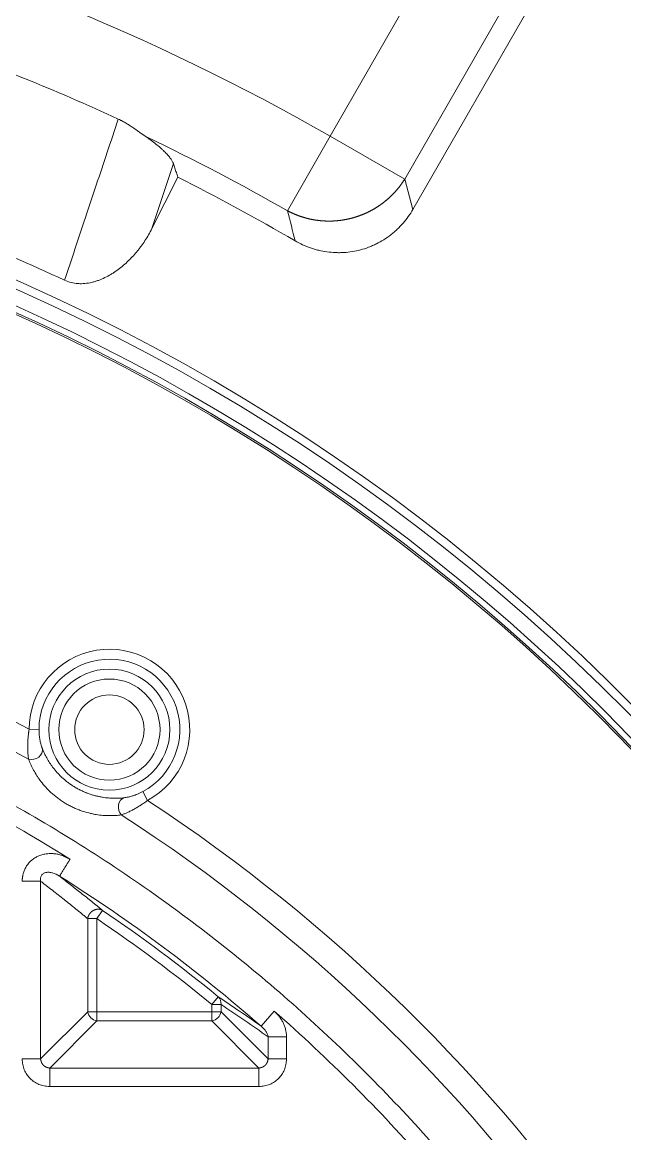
# Model space of a CAD drawing. Header units: millimetres. Extents: x 559 to 1112, y 323 to 643.
# Drawn here: x 760 to 790.4, y 542.4 to 598.4 of the extents above; entities that cross this region are included whole.
import ezdxf

# ---------------------------------------------------------------- set-up
doc = ezdxf.new("R2010")
doc.units = ezdxf.units.MM
doc.layers.add('core', color=7, linetype='Continuous', lineweight=20)

msp = doc.modelspace()

# ---------------------------------------------------------------- linework, layer by layer
at = {"layer": 'core', "lineweight": 13}
for p, q in [((775.541, 592.629), (782.606, 604.908)), ((787.893, 603.159), (779.709, 588.934)), ((779.297, 590.468), (786.362, 602.747)), ((775.541, 592.629), (773.392, 588.866)), ((779.297, 590.468), (775.541, 592.629)), ((767.638, 591.242), (766.555, 587.969)), ((767.862, 590.563), (766.555, 587.969)), ((779.297, 590.468), (779.709, 588.934)), ((760.867, 562.746), (760.365, 562.748)), ((766.335, 559.166), (766.097, 559.608)), ((760.945, 546.143), (760.945, 555.098)), ((763.319, 553.21), (763.781, 553.21)), ((763.319, 553.21), (763.319, 548.517)), ((763.781, 553.21), (764.063, 553.626)), ((763.781, 548.517), (763.781, 553.21)), ((769.576, 548.89), (769.894, 549.279)), ((769.576, 548.89), (770.038, 548.89)), ((769.576, 548.89), (769.576, 548.517)), ((770.038, 548.517), (770.038, 548.89)), ((760.945, 546.143), (763.319, 548.517)), ((763.781, 548.517), (763.319, 548.517)), ((763.781, 548.055), (763.781, 548.517)), ((769.576, 548.517), (763.781, 548.517)), ((770.038, 548.517), (769.576, 548.517)), ((769.576, 548.517), (769.576, 548.055)), ((770.038, 548.517), (772.412, 546.143)), ((772.72, 548.547), (772.059, 547.791)), ((763.781, 548.055), (761.407, 545.681)), ((763.781, 548.055), (769.576, 548.055)), ((771.95, 545.681), (769.576, 548.055)), ((772.412, 547.254), (773.337, 547.254)), ((772.412, 547.254), (772.412, 546.143)), ((773.337, 546.143), (773.337, 547.254)), ((771.95, 545.681), (761.407, 545.681)), ((761.407, 544.756), (771.95, 544.756))]:
    msp.add_line(p, q, dxfattribs=at)
for radius in [3.051, 2.549, 1.75]:
    msp.add_circle((764.415, 562.732), radius, dxfattribs=at)
for centre, radius, start, end in [((718.819, 493.284), 114.397, 60.27533, 75.72467), ((718.819, 493.284), 110.064, 60.27533, 64.45495), ((719.145, 493.318), 100.6, 305.96599, 77.45703), ((719.145, 493.318), 100.175, 305.97379, 77.45703), ((719.145, 493.318), 99.101, 314.55525, 77.77562), ((719.145, 493.318), 99.403, 314.29502, 77.77562), ((718.819, 493.284), 108.942, 59.70961, 63.24483), ((719.145, 493.318), 99.011, 314.62948, 77.83606), ((719.145, 493.318), 101.6, 64.95484, 71.36454), ((764.415, 562.732), 4.05, 298.2962, 179.7763), ((719.145, 487.282), 85.99, 61.35618, 66.71206), ((764.415, 562.732), 3.548, 298.2962, 179.7763), ((719.145, 487.282), 84.657, 60.88088, 66.7768), ((719.145, 487.282), 81.386, 57.87274, 68.06002), ((719.145, 487.282), 85.99, 12.44405, 56.71631), ((719.145, 487.282), 84.657, 13.18186, 57.19161), ((719.145, 487.282), 80.382, 48.83127, 57.8694), ((719.145, 487.282), 79.617, 50.69718, 55.90033), ((719.145, 487.282), 80.119, 50.69718, 55.90034), ((719.145, 487.282), 81.386, 41.16873, 48.83127), ((733.229, 497.342), 45.96, 360, 90), ((733.229, 497.342), 45.336, 0, 90)]:
    msp.add_arc(centre, radius, start, end, dxfattribs=at)
for centre, major_axis, ratio, start_param, end_param in [((760.558, 561.627), (0.47, 0.179), 0.770843, 3.970177, 6.173462), ((765.256, 558.808), (-0.063, 0.499), 0.770843, 0.109724, 2.313008), ((769.576, 548.89), (-0.277, -0.42), 0.889007, 2.102043, 3.027045), ((728.703, 487.282), (74.576, 0), 0.992534, 0.94455, 0.983307), ((763.781, 548.517), (-0.356, 0.356), 0.854588, 0.863645, 2.277948), ((769.576, 548.517), (-0.356, -0.356), 0.854588, 0.863645, 2.277948)]:
    msp.add_ellipse(centre, major_axis=major_axis, ratio=ratio, start_param=start_param, end_param=end_param, dxfattribs=at)
for points, knots in [([(764.863, 593.488), (763.3, 594.208), (761.724, 594.89), (758.545, 596.179), (756.941, 596.786), (755.324, 597.356)], [0, 0, 0, 0, 0.5, 0.5, 1, 1, 1, 1]), ([(762.156, 585.365), (762.33, 585.889), (762.683, 586.946), (763.215, 588.545), (763.756, 590.17), (764.306, 591.82), (764.676, 592.929), (764.862, 593.488)], [0, 0, 0, 0, 0.193596, 0.390394, 0.590394, 0.793596, 1, 1, 1, 1]), ([(766.271, 592.589), (766.172, 592.656), (766.072, 592.727), (765.915, 592.837), (765.862, 592.875), (765.753, 592.951), (765.697, 592.99), (765.611, 593.049), (765.581, 593.069), (765.522, 593.109), (765.492, 593.129), (765.401, 593.188), (765.338, 593.228), (765.21, 593.305), (765.144, 593.344), (765.057, 593.39), (765.04, 593.399), (765.005, 593.418), (764.952, 593.445), (764.899, 593.471), (764.863, 593.488)], [0, 0, 0, 0, 0.25, 0.25, 0.375, 0.375, 0.5, 0.5, 0.5625, 0.5625, 0.625, 0.625, 0.75, 0.75, 0.875, 0.875, 0.90625, 0.90625, 0.9375, 1, 1, 1, 1]), ([(767.638, 591.242), (767.624, 591.281), (767.587, 591.364), (767.528, 591.455), (767.459, 591.551), (767.419, 591.601), (767.329, 591.705), (767.279, 591.759), (767.195, 591.844), (767.166, 591.873), (767.12, 591.917), (767.104, 591.932), (767.072, 591.962), (767.055, 591.977), (766.971, 592.053), (766.898, 592.115), (766.741, 592.244), (766.657, 592.31), (766.52, 592.412), (766.473, 592.447), (766.399, 592.5), (766.374, 592.517), (766.323, 592.553), (766.297, 592.571), (766.271, 592.589)], [0, 0, 0, 0, 0.125, 0.25, 0.25, 0.375, 0.375, 0.5, 0.5, 0.5625, 0.5625, 0.59375, 0.59375, 0.625, 0.625, 0.75, 0.75, 0.875, 0.875, 0.9375, 0.9375, 0.96875, 0.96875, 1, 1, 1, 1]), ([(773.392, 588.866), (773.402, 588.861), (773.423, 588.85), (773.453, 588.834), (773.483, 588.819), (773.513, 588.804), (773.544, 588.789), (773.574, 588.774), (773.605, 588.76), (773.636, 588.746), (773.667, 588.732), (773.698, 588.718), (773.729, 588.705), (773.76, 588.692), (773.792, 588.679), (773.823, 588.666), (773.854, 588.654), (773.886, 588.641), (773.918, 588.629), (773.949, 588.618), (773.981, 588.606), (774.013, 588.595), (774.045, 588.584), (774.077, 588.573), (774.109, 588.563), (774.142, 588.552), (774.174, 588.542), (774.206, 588.533), (774.239, 588.523), (774.271, 588.514), (774.304, 588.505), (774.336, 588.496), (774.369, 588.488), (774.402, 588.479), (774.434, 588.471), (774.467, 588.464), (774.5, 588.456), (774.533, 588.449), (774.566, 588.442), (774.599, 588.435), (774.632, 588.429), (774.665, 588.422), (774.698, 588.416), (774.731, 588.411), (774.765, 588.405), (774.798, 588.4), (774.831, 588.395), (774.865, 588.39), (774.898, 588.386), (774.931, 588.382), (774.965, 588.378), (774.998, 588.374), (775.032, 588.37), (775.065, 588.367), (775.098, 588.364), (775.132, 588.361), (775.165, 588.359), (775.199, 588.357), (775.233, 588.355), (775.266, 588.353), (775.3, 588.352), (775.333, 588.35), (775.367, 588.349), (775.4, 588.349), (775.434, 588.348), (775.467, 588.348), (775.501, 588.348), (775.535, 588.348), (775.568, 588.349), (775.602, 588.35), (775.635, 588.351), (775.669, 588.352), (775.702, 588.354), (775.736, 588.355), (775.769, 588.357), (775.803, 588.36), (775.836, 588.362), (775.869, 588.365), (775.903, 588.368), (775.936, 588.371), (775.969, 588.375), (776.003, 588.379), (776.036, 588.383), (776.069, 588.387), (776.102, 588.391), (776.136, 588.396), (776.169, 588.401), (776.202, 588.406), (776.235, 588.412), (776.268, 588.418), (776.301, 588.424), (776.334, 588.43), (776.367, 588.436), (776.399, 588.443), (776.432, 588.45), (776.465, 588.457), (776.498, 588.465), (776.53, 588.472), (776.563, 588.48), (776.595, 588.488), (776.628, 588.497), (776.66, 588.505), (776.692, 588.514), (776.724, 588.523), (776.757, 588.533), (776.789, 588.542), (776.821, 588.552), (776.853, 588.562), (776.884, 588.573), (776.916, 588.583), (776.948, 588.594), (776.98, 588.605), (777.011, 588.616), (777.043, 588.628), (777.074, 588.64), (777.105, 588.651), (777.136, 588.664), (777.168, 588.676), (777.199, 588.689), (777.229, 588.702), (777.26, 588.715), (777.291, 588.728), (777.322, 588.742), (777.352, 588.755), (777.383, 588.77), (777.413, 588.784), (777.443, 588.798), (777.473, 588.813), (777.503, 588.828), (777.533, 588.843), (777.563, 588.858), (777.593, 588.874), (777.622, 588.89), (777.652, 588.906), (777.681, 588.922), (777.71, 588.939), (777.739, 588.955), (777.768, 588.972), (777.797, 588.99), (777.826, 589.007), (777.855, 589.024), (777.883, 589.042), (777.911, 589.06), (777.94, 589.078), (777.968, 589.097), (777.996, 589.116), (778.023, 589.134), (778.051, 589.154), (778.079, 589.173), (778.106, 589.192), (778.133, 589.212), (778.16, 589.232), (778.187, 589.252), (778.214, 589.272), (778.241, 589.293), (778.267, 589.314), (778.294, 589.335), (778.32, 589.356), (778.346, 589.377), (778.372, 589.399), (778.397, 589.42), (778.423, 589.442), (778.448, 589.464), (778.474, 589.487), (778.499, 589.509), (778.524, 589.532), (778.548, 589.555), (778.573, 589.578), (778.597, 589.601), (778.622, 589.625), (778.646, 589.648), (778.669, 589.672), (778.693, 589.696), (778.717, 589.72), (778.74, 589.745), (778.763, 589.769), (778.786, 589.794), (778.809, 589.819), (778.832, 589.844), (778.854, 589.869), (778.876, 589.895), (778.898, 589.92), (778.92, 589.946), (778.942, 589.972), (778.963, 589.998), (778.985, 590.025), (779.006, 590.051), (779.027, 590.078), (779.047, 590.105), (779.068, 590.132), (779.088, 590.159), (779.108, 590.186), (779.128, 590.214), (779.147, 590.241), (779.167, 590.269), (779.186, 590.297), (779.205, 590.325), (779.224, 590.353), (779.243, 590.382), (779.261, 590.41), (779.279, 590.439), (779.291, 590.458), (779.297, 590.468)], [0, 0, 0, 0, 0.005094, 0.010185, 0.015273, 0.020359, 0.025442, 0.030522, 0.0356, 0.040676, 0.045749, 0.05082, 0.055888, 0.060953, 0.066016, 0.071077, 0.076136, 0.081192, 0.086245, 0.091297, 0.096346, 0.101393, 0.106437, 0.111479, 0.116519, 0.121557, 0.126593, 0.131626, 0.136658, 0.141687, 0.146714, 0.15174, 0.156763, 0.161784, 0.166803, 0.17182, 0.176836, 0.181849, 0.18686, 0.19187, 0.196878, 0.201884, 0.206888, 0.21189, 0.216891, 0.22189, 0.226887, 0.231883, 0.236877, 0.24187, 0.246861, 0.25185, 0.256838, 0.261824, 0.266809, 0.271793, 0.276775, 0.281755, 0.286735, 0.291713, 0.296689, 0.301665, 0.306639, 0.311612, 0.316584, 0.321555, 0.326525, 0.331493, 0.336461, 0.341427, 0.346393, 0.351357, 0.356321, 0.361284, 0.366246, 0.371207, 0.376167, 0.381126, 0.386085, 0.391043, 0.396, 0.400957, 0.405913, 0.410868, 0.415823, 0.420777, 0.425731, 0.430684, 0.435637, 0.44059, 0.445542, 0.450493, 0.455445, 0.460396, 0.465347, 0.470298, 0.475248, 0.480198, 0.485149, 0.490099, 0.495049, 0.499999, 0.504949, 0.509899, 0.514849, 0.519799, 0.524749, 0.5297, 0.534651, 0.539601, 0.544553, 0.549504, 0.554456, 0.559408, 0.56436, 0.569313, 0.574267, 0.57922, 0.584175, 0.58913, 0.594085, 0.599041, 0.603998, 0.608955, 0.613913, 0.618871, 0.623831, 0.628791, 0.633752, 0.638714, 0.643677, 0.64864, 0.653605, 0.65857, 0.663537, 0.668504, 0.673473, 0.678443, 0.683414, 0.688385, 0.693359, 0.698333, 0.703308, 0.708285, 0.713263, 0.718243, 0.723223, 0.728206, 0.733189, 0.738174, 0.74316, 0.748148, 0.753138, 0.758129, 0.763121, 0.768115, 0.773111, 0.778108, 0.783107, 0.788108, 0.79311, 0.798115, 0.803121, 0.808128, 0.813138, 0.81815, 0.823163, 0.828178, 0.833196, 0.838215, 0.843236, 0.848259, 0.853284, 0.858312, 0.863341, 0.868372, 0.873406, 0.878442, 0.88348, 0.88852, 0.893562, 0.898607, 0.903653, 0.908702, 0.913754, 0.918808, 0.923864, 0.928922, 0.933983, 0.939046, 0.944112, 0.94918, 0.954251, 0.959324, 0.964399, 0.969477, 0.974558, 0.979641, 0.984727, 0.989815, 0.994906, 1, 1, 1, 1]), ([(779.709, 588.934), (779.637, 588.809), (779.56, 588.69), (779.394, 588.459), (779.217, 588.237), (779.02, 588.032), (778.864, 587.885), (778.811, 587.838), (778.702, 587.744), (778.646, 587.699), (778.477, 587.568), (778.244, 587.405), (777.998, 587.265), (777.807, 587.17), (777.743, 587.139), (777.645, 587.096), (777.612, 587.082), (777.546, 587.055), (777.512, 587.041), (777.344, 586.977), (777.209, 586.933), (776.934, 586.86), (776.657, 586.802), (776.375, 586.772), (776.197, 586.762), (776.161, 586.76), (776.089, 586.758), (776.053, 586.757), (775.946, 586.756), (775.874, 586.758), (775.66, 586.767), (775.377, 586.792), (775.098, 586.845), (774.89, 586.894), (774.821, 586.913), (774.683, 586.953), (774.615, 586.974), (774.411, 587.044), (774.146, 587.15), (773.892, 587.281), (773.767, 587.353)], [0, 0, 0, 0, 0.0625, 0.0625, 0.125, 0.1875, 0.1875, 0.21875, 0.21875, 0.25, 0.25, 0.3125, 0.375, 0.375, 0.40625, 0.40625, 0.421875, 0.421875, 0.4375, 0.4375, 0.5, 0.5, 0.5625, 0.625, 0.625, 0.640625, 0.640625, 0.65625, 0.65625, 0.6875, 0.6875, 0.75, 0.8125, 0.8125, 0.84375, 0.84375, 0.875, 0.875, 0.9375, 1, 1, 1, 1]), ([(762.156, 585.365), (762.263, 585.316), (762.373, 585.278), (762.598, 585.223), (762.713, 585.206), (762.86, 585.197), (762.889, 585.196), (762.948, 585.194), (763.036, 585.194), (763.123, 585.2), (763.297, 585.216), (763.412, 585.236), (763.554, 585.269), (763.583, 585.276), (763.64, 585.291), (763.724, 585.315), (763.807, 585.343), (763.971, 585.402), (764.077, 585.448), (764.286, 585.548), (764.388, 585.603), (764.514, 585.678), (764.539, 585.693), (764.588, 585.724), (764.613, 585.74), (764.686, 585.788), (764.734, 585.821), (764.877, 585.922), (764.969, 585.993), (765.147, 586.14), (765.233, 586.216), (765.485, 586.454), (765.643, 586.623), (765.829, 586.848), (765.866, 586.893), (765.937, 586.985), (766.043, 587.125), (766.142, 587.268), (766.333, 587.56), (766.449, 587.761), (766.555, 587.969)], [0, 0, 0, 0, 0.0625, 0.0625, 0.125, 0.125, 0.140625, 0.140625, 0.15625, 0.1875, 0.1875, 0.25, 0.25, 0.265625, 0.265625, 0.28125, 0.3125, 0.3125, 0.375, 0.375, 0.4375, 0.4375, 0.453125, 0.453125, 0.46875, 0.46875, 0.5, 0.5, 0.5625, 0.5625, 0.625, 0.625, 0.75, 0.75, 0.78125, 0.78125, 0.8125, 0.875, 0.875, 1, 1, 1, 1]), ([(760.365, 562.748), (760.36, 562.711), (760.354, 562.674), (760.347, 562.618), (760.344, 562.6), (760.34, 562.563), (760.337, 562.544), (760.327, 562.452), (760.319, 562.38), (760.308, 562.238), (760.304, 562.168), (760.298, 562.031), (760.296, 561.963), (760.296, 561.864), (760.296, 561.831), (760.297, 561.768), (760.298, 561.737), (760.301, 561.646), (760.304, 561.588), (760.312, 561.478), (760.317, 561.425), (760.326, 561.351), (760.329, 561.327), (760.335, 561.282), (760.338, 561.26), (760.342, 561.239)], [0, 0, 0, 0, 0.0625, 0.0625, 0.09375, 0.09375, 0.125, 0.125, 0.25, 0.25, 0.375, 0.375, 0.5, 0.5, 0.5625, 0.5625, 0.625, 0.625, 0.75, 0.75, 0.875, 0.875, 0.9375, 0.9375, 1, 1, 1, 1]), ([(760.867, 562.746), (760.867, 562.721), (760.867, 562.697), (760.868, 562.648), (760.869, 562.624), (760.873, 562.55), (760.876, 562.502), (760.885, 562.408), (760.891, 562.362), (760.901, 562.295), (760.905, 562.273), (760.912, 562.229), (760.916, 562.208), (760.928, 562.144), (760.937, 562.104), (760.956, 562.026), (760.966, 561.989), (760.987, 561.919), (760.997, 561.885), (761.013, 561.838), (761.019, 561.822), (761.03, 561.793), (761.035, 561.779), (761.04, 561.765)], [0, 0, 0, 0, 0.0625, 0.0625, 0.125, 0.125, 0.25, 0.25, 0.375, 0.375, 0.4375, 0.4375, 0.5, 0.5, 0.625, 0.625, 0.75, 0.75, 0.875, 0.875, 0.9375, 0.9375, 1, 1, 1, 1]), ([(761.04, 561.765), (761.07, 561.69), (761.103, 561.614), (761.157, 561.498), (761.176, 561.459), (761.216, 561.381), (761.237, 561.342), (761.302, 561.223), (761.35, 561.143), (761.429, 561.021), (761.457, 560.98), (761.501, 560.919), (761.515, 560.898), (761.546, 560.856), (761.562, 560.836), (761.642, 560.731), (761.711, 560.647), (761.825, 560.521), (761.865, 560.479), (761.948, 560.395), (761.992, 560.353), (762.061, 560.29), (762.084, 560.269), (762.121, 560.237), (762.133, 560.226), (762.157, 560.205), (762.22, 560.153), (762.284, 560.102), (762.391, 560.022), (762.446, 559.982), (762.531, 559.925), (762.559, 559.906), (762.618, 559.869), (762.648, 559.851), (762.708, 559.815), (762.738, 559.797), (762.798, 559.763), (762.828, 559.747), (762.919, 559.699), (762.979, 559.669), (763.1, 559.613), (763.16, 559.586), (763.235, 559.556), (763.25, 559.55), (763.281, 559.538), (763.296, 559.532), (763.341, 559.515), (763.37, 559.504), (763.459, 559.474), (763.517, 559.455), (763.631, 559.421), (763.687, 559.406), (763.797, 559.378), (763.851, 559.365), (763.932, 559.349), (763.959, 559.344), (764.012, 559.334), (764.038, 559.329), (764.167, 559.308), (764.267, 559.296), (764.458, 559.28), (764.551, 559.275), (764.731, 559.272), (764.818, 559.274), (764.945, 559.281), (764.987, 559.283), (765.07, 559.29), (765.111, 559.294), (765.151, 559.299)], [0, 0, 0, 0, 0.0625, 0.0625, 0.09375, 0.09375, 0.125, 0.125, 0.1875, 0.1875, 0.21875, 0.21875, 0.234375, 0.234375, 0.25, 0.25, 0.3125, 0.3125, 0.34375, 0.34375, 0.375, 0.375, 0.390625, 0.390625, 0.398437, 0.398437, 0.40625, 0.4375, 0.4375, 0.46875, 0.46875, 0.484375, 0.484375, 0.5, 0.5, 0.515625, 0.515625, 0.53125, 0.53125, 0.5625, 0.5625, 0.59375, 0.59375, 0.601562, 0.601562, 0.609375, 0.609375, 0.625, 0.625, 0.65625, 0.65625, 0.6875, 0.6875, 0.71875, 0.71875, 0.734375, 0.734375, 0.75, 0.75, 0.8125, 0.8125, 0.875, 0.875, 0.9375, 0.9375, 0.96875, 0.96875, 1, 1, 1, 1]), ([(760.342, 561.239), (760.375, 561.15), (760.413, 561.059), (760.475, 560.922), (760.497, 560.876), (760.543, 560.783), (760.568, 560.737), (760.644, 560.597), (760.699, 560.503), (760.791, 560.361), (760.823, 560.313), (760.873, 560.241), (760.89, 560.217), (760.926, 560.169), (760.944, 560.144), (761.036, 560.024), (761.116, 559.927), (761.289, 559.736), (761.384, 559.641), (761.512, 559.523), (761.539, 559.5), (761.593, 559.453), (761.62, 559.429), (761.703, 559.36), (761.818, 559.27), (761.938, 559.184), (762.031, 559.122), (762.063, 559.101), (762.127, 559.061), (762.159, 559.041), (762.224, 559.002), (762.257, 558.983), (762.323, 558.946), (762.421, 558.892), (762.587, 558.809), (762.72, 558.751), (762.82, 558.71), (762.853, 558.697), (762.92, 558.672), (762.953, 558.659), (763.118, 558.601), (763.247, 558.563), (763.435, 558.516), (763.498, 558.501), (763.59, 558.482), (763.621, 558.476), (763.682, 558.465), (763.712, 558.46), (763.862, 558.436), (763.977, 558.422), (764.201, 558.404), (764.309, 558.399), (764.52, 558.398), (764.623, 558.401), (764.773, 558.41), (764.822, 558.414), (764.92, 558.424), (764.968, 558.429), (765.015, 558.435)], [0, 0, 0, 0, 0.0625, 0.0625, 0.09375, 0.09375, 0.125, 0.125, 0.1875, 0.1875, 0.21875, 0.21875, 0.234375, 0.234375, 0.25, 0.25, 0.3125, 0.3125, 0.375, 0.375, 0.390625, 0.390625, 0.40625, 0.40625, 0.4375, 0.46875, 0.46875, 0.484375, 0.484375, 0.5, 0.5, 0.515625, 0.515625, 0.53125, 0.5625, 0.59375, 0.59375, 0.609375, 0.609375, 0.625, 0.625, 0.6875, 0.6875, 0.71875, 0.71875, 0.734375, 0.734375, 0.75, 0.75, 0.8125, 0.8125, 0.875, 0.875, 0.9375, 0.9375, 0.96875, 0.96875, 1, 1, 1, 1]), ([(765.151, 559.299), (765.179, 559.302), (765.21, 559.307), (765.276, 559.317), (765.311, 559.324), (765.365, 559.335), (765.384, 559.339), (765.421, 559.348), (765.441, 559.353), (765.499, 559.368), (765.539, 559.379), (765.6, 559.398), (765.621, 559.404), (765.663, 559.418), (765.684, 559.426), (765.748, 559.449), (765.791, 559.465), (765.878, 559.501), (765.922, 559.521), (765.988, 559.552), (766.01, 559.562), (766.054, 559.585), (766.075, 559.596), (766.097, 559.608)], [0, 0, 0, 0, 0.125, 0.125, 0.25, 0.25, 0.3125, 0.3125, 0.375, 0.375, 0.5, 0.5, 0.5625, 0.5625, 0.625, 0.625, 0.75, 0.75, 0.875, 0.875, 0.9375, 0.9375, 1, 1, 1, 1]), ([(765.015, 558.435), (765.055, 558.449), (765.098, 558.464), (765.189, 558.501), (765.238, 558.521), (765.315, 558.555), (765.341, 558.567), (765.394, 558.591), (765.421, 558.604), (765.503, 558.644), (765.559, 558.673), (765.646, 558.72), (765.675, 558.736), (765.734, 558.769), (765.763, 558.786), (765.853, 558.839), (765.913, 558.876), (766.033, 558.953), (766.094, 558.993), (766.184, 559.056), (766.215, 559.078), (766.275, 559.121), (766.305, 559.144), (766.335, 559.166)], [0, 0, 0, 0, 0.125, 0.125, 0.25, 0.25, 0.3125, 0.3125, 0.375, 0.375, 0.5, 0.5, 0.5625, 0.5625, 0.625, 0.625, 0.75, 0.75, 0.875, 0.875, 0.9375, 0.9375, 1, 1, 1, 1]), ([(762.426, 556.205), (762.418, 556.209), (762.402, 556.219), (762.377, 556.233), (762.35, 556.249), (762.32, 556.265), (762.289, 556.281), (762.256, 556.298), (762.22, 556.315), (762.182, 556.332), (762.142, 556.349), (762.1, 556.366), (762.055, 556.383), (761.992, 556.405), (761.914, 556.429), (761.823, 556.452), (761.737, 556.468), (761.658, 556.479), (761.561, 556.489), (761.443, 556.492), (761.303, 556.485), (761.174, 556.467), (761.058, 556.44), (760.958, 556.411), (760.867, 556.377), (760.783, 556.339), (760.698, 556.294), (760.611, 556.239), (760.53, 556.179), (760.433, 556.096), (760.326, 555.982), (760.215, 555.825), (760.128, 555.657), (760.08, 555.518), (760.055, 555.418), (760.043, 555.356), (760.034, 555.302), (760.029, 555.254), (760.025, 555.214), (760.023, 555.175), (760.021, 555.136), (760.021, 555.11), (760.021, 555.098)], [0, 0, 0, 0, 0.008337, 0.017304, 0.026903, 0.037136, 0.048005, 0.059509, 0.071652, 0.084432, 0.097851, 0.111908, 0.126604, 0.141937, 0.17301, 0.201928, 0.228672, 0.253235, 0.275617, 0.31873, 0.36169, 0.40452, 0.438876, 0.47098, 0.500803, 0.528332, 0.555899, 0.588667, 0.623503, 0.648385, 0.706971, 0.766371, 0.825157, 0.881441, 0.90078, 0.920141, 0.939534, 0.951999, 0.964275, 0.976364, 0.988272, 1, 1, 1, 1]), ([(761.896, 555.352), (761.9, 555.357), (761.922, 555.392), (761.991, 555.503), (762.062, 555.617), (762.148, 555.753), (762.244, 555.905), (762.34, 556.058), (762.401, 556.156), (762.43, 556.202)], [0, 0, 0, 0, 0.252144, 0.378216, 0.504287, 0.630359, 0.756431, 0.882503, 1, 1, 1, 1]), ([(760.945, 555.098), (760.935, 555.153), (760.933, 555.257), (760.983, 555.388), (761.062, 555.469), (761.144, 555.514), (761.215, 555.536), (761.294, 555.546), (761.404, 555.546), (761.608, 555.509), (761.788, 555.425), (761.896, 555.352)], [0, 0, 0, 0, 0.125, 0.25, 0.375, 0.4375, 0.5, 0.5625, 0.625, 0.75, 1, 1, 1, 1]), ([(760.021, 555.098), (760.064, 555.098), (760.156, 555.098), (760.297, 555.098), (760.439, 555.098), (760.572, 555.098), (760.693, 555.098), (760.833, 555.098), (760.908, 555.098), (760.945, 555.098)], [0, 0, 0, 0, 0.118086, 0.244073, 0.370061, 0.496049, 0.622037, 0.748024, 1, 1, 1, 1]), ([(763.319, 553.21), (763.27, 553.25), (763.171, 553.332), (762.974, 553.493), (762.727, 553.694), (762.431, 553.933), (762.134, 554.17), (761.837, 554.405), (761.54, 554.638), (761.292, 554.83), (761.094, 554.983), (760.995, 555.06), (760.945, 555.098)], [0, 0, 0, 0, 0.0625, 0.125, 0.25, 0.375, 0.5, 0.625, 0.75, 0.875, 0.9375, 1, 1, 1, 1]), ([(761.896, 555.352), (761.942, 555.317), (762.032, 555.247), (762.213, 555.107), (762.439, 554.93), (762.71, 554.717), (762.981, 554.502), (763.252, 554.286), (763.523, 554.067), (763.748, 553.884), (763.928, 553.737), (764.018, 553.663), (764.063, 553.626)], [0, 0, 0, 0, 0.0625, 0.125, 0.25, 0.375, 0.5, 0.625, 0.75, 0.875, 0.9375, 1, 1, 1, 1]), ([(764.063, 553.626), (764.06, 553.627), (764.055, 553.631), (764.047, 553.636), (764.038, 553.64), (764.03, 553.644), (764.022, 553.648), (764.013, 553.652), (764.005, 553.656), (763.996, 553.659), (763.988, 553.662), (763.979, 553.665), (763.971, 553.668), (763.963, 553.67), (763.954, 553.673), (763.946, 553.675), (763.937, 553.677), (763.929, 553.678), (763.921, 553.68), (763.912, 553.681), (763.904, 553.682), (763.896, 553.683), (763.888, 553.684), (763.88, 553.685), (763.872, 553.685), (763.864, 553.686), (763.856, 553.686), (763.848, 553.686), (763.84, 553.686), (763.833, 553.686), (763.825, 553.685), (763.818, 553.685), (763.81, 553.684), (763.803, 553.684), (763.796, 553.683), (763.788, 553.682), (763.777, 553.681), (763.762, 553.678), (763.744, 553.674), (763.725, 553.67), (763.707, 553.665), (763.689, 553.659), (763.672, 553.652), (763.654, 553.645), (763.637, 553.638), (763.621, 553.63), (763.604, 553.621), (763.589, 553.612), (763.573, 553.602), (763.558, 553.592), (763.543, 553.581), (763.529, 553.57), (763.515, 553.559), (763.501, 553.547), (763.488, 553.535), (763.475, 553.522), (763.462, 553.509), (763.45, 553.495), (763.439, 553.481), (763.427, 553.467), (763.416, 553.453), (763.406, 553.438), (763.396, 553.422), (763.387, 553.406), (763.378, 553.39), (763.369, 553.374), (763.361, 553.357), (763.354, 553.34), (763.347, 553.322), (763.341, 553.304), (763.335, 553.286), (763.33, 553.267), (763.326, 553.248), (763.322, 553.229), (763.32, 553.216), (763.319, 553.21)], [0, 0, 0, 0, 0.010652, 0.021207, 0.031666, 0.042028, 0.052292, 0.062457, 0.072524, 0.082491, 0.092358, 0.102126, 0.111793, 0.12136, 0.130826, 0.140191, 0.149455, 0.158619, 0.167682, 0.176644, 0.185505, 0.194266, 0.202927, 0.211488, 0.219949, 0.228311, 0.236573, 0.244737, 0.252803, 0.260771, 0.268641, 0.276415, 0.284093, 0.291676, 0.299163, 0.306556, 0.313856, 0.333334, 0.352607, 0.371678, 0.390557, 0.40925, 0.427765, 0.446112, 0.4643, 0.48234, 0.500242, 0.518018, 0.535679, 0.553239, 0.570711, 0.588106, 0.605441, 0.622727, 0.63998, 0.657214, 0.674444, 0.691684, 0.70895, 0.726255, 0.743616, 0.761045, 0.778558, 0.796169, 0.813892, 0.831739, 0.849725, 0.867862, 0.886162, 0.904636, 0.923297, 0.942154, 0.961217, 0.980497, 1, 1, 1, 1]), ([(772.72, 548.547), (772.767, 548.507), (772.856, 548.421), (772.935, 548.328), (773.01, 548.231), (773.045, 548.181), (773.11, 548.076), (773.141, 548.022), (773.195, 547.911), (773.219, 547.854), (773.26, 547.74), (773.278, 547.681), (773.307, 547.562), (773.318, 547.502), (773.329, 547.409), (773.332, 547.378), (773.336, 547.316), (773.337, 547.285), (773.337, 547.254)], [0, 0, 0, 0, 0.125, 0.25, 0.25, 0.375, 0.375, 0.5, 0.5, 0.625, 0.625, 0.75, 0.75, 0.875, 0.875, 0.9375, 0.9375, 1, 1, 1, 1]), ([(772.412, 547.254), (772.41, 547.268), (772.407, 547.282), (772.4, 547.31), (772.396, 547.324), (772.382, 547.364), (772.372, 547.389), (772.338, 547.464), (772.31, 547.511), (772.263, 547.578), (772.247, 547.6), (772.213, 547.642), (772.195, 547.662), (772.14, 547.721), (772.1, 547.757), (772.059, 547.791)], [0, 0, 0, 0, 0.0625, 0.0625, 0.125, 0.125, 0.25, 0.25, 0.5, 0.5, 0.625, 0.625, 0.75, 0.75, 1, 1, 1, 1]), ([(760.945, 546.143), (760.926, 546.143), (760.881, 546.143), (760.795, 546.143), (760.691, 546.143), (760.535, 546.143), (760.312, 546.143), (760.119, 546.143), (760.021, 546.143)], [0, 0, 0, 0, 0.125, 0.25, 0.375, 0.5, 0.75, 1, 1, 1, 1]), ([(761.407, 545.681), (761.403, 545.681), (761.393, 545.683), (761.38, 545.685), (761.366, 545.688), (761.353, 545.691), (761.341, 545.694), (761.328, 545.697), (761.316, 545.701), (761.304, 545.704), (761.292, 545.708), (761.281, 545.712), (761.269, 545.715), (761.258, 545.719), (761.248, 545.724), (761.237, 545.728), (761.227, 545.732), (761.217, 545.736), (761.208, 545.741), (761.199, 545.746), (761.19, 545.75), (761.181, 545.755), (761.173, 545.76), (761.164, 545.765), (761.157, 545.77), (761.149, 545.775), (761.142, 545.78), (761.135, 545.786), (761.128, 545.791), (761.121, 545.797), (761.115, 545.803), (761.108, 545.809), (761.102, 545.815), (761.096, 545.821), (761.09, 545.827), (761.084, 545.833), (761.078, 545.839), (761.072, 545.845), (761.067, 545.852), (761.061, 545.858), (761.055, 545.865), (761.05, 545.872), (761.044, 545.879), (761.039, 545.886), (761.034, 545.894), (761.029, 545.902), (761.024, 545.91), (761.019, 545.918), (761.014, 545.927), (761.009, 545.936), (761.004, 545.945), (761, 545.955), (760.996, 545.964), (760.991, 545.974), (760.987, 545.985), (760.983, 545.996), (760.979, 546.006), (760.975, 546.018), (760.972, 546.029), (760.968, 546.041), (760.965, 546.053), (760.961, 546.065), (760.958, 546.077), (760.955, 546.09), (760.952, 546.102), (760.95, 546.116), (760.947, 546.129), (760.946, 546.138), (760.945, 546.143)], [0, 0, 0, 0, 0.020675, 0.040866, 0.060605, 0.07992, 0.098835, 0.117371, 0.135543, 0.153363, 0.170841, 0.187981, 0.204787, 0.22126, 0.237395, 0.25319, 0.268636, 0.283725, 0.29845, 0.312813, 0.326834, 0.340534, 0.353936, 0.367066, 0.379951, 0.392619, 0.4051, 0.417422, 0.429605, 0.441669, 0.453634, 0.465519, 0.477344, 0.48913, 0.500894, 0.512658, 0.524442, 0.536269, 0.548162, 0.560143, 0.572233, 0.584456, 0.596833, 0.609387, 0.62214, 0.635115, 0.648336, 0.661823, 0.675596, 0.689673, 0.704073, 0.718809, 0.733883, 0.749287, 0.765014, 0.781059, 0.797418, 0.814088, 0.831072, 0.848374, 0.866, 0.883965, 0.902284, 0.920977, 0.940067, 0.95958, 0.979547, 1, 1, 1, 1]), ([(772.412, 546.143), (772.412, 546.138), (772.41, 546.129), (772.408, 546.115), (772.405, 546.102), (772.402, 546.089), (772.399, 546.076), (772.396, 546.064), (772.393, 546.052), (772.389, 546.04), (772.385, 546.028), (772.382, 546.016), (772.378, 546.005), (772.374, 545.994), (772.37, 545.983), (772.365, 545.973), (772.361, 545.963), (772.357, 545.953), (772.352, 545.943), (772.348, 545.934), (772.343, 545.925), (772.338, 545.917), (772.333, 545.908), (772.328, 545.9), (772.323, 545.892), (772.318, 545.885), (772.313, 545.877), (772.307, 545.87), (772.302, 545.864), (772.296, 545.857), (772.29, 545.85), (772.284, 545.844), (772.279, 545.838), (772.273, 545.832), (772.267, 545.826), (772.26, 545.82), (772.254, 545.814), (772.248, 545.808), (772.242, 545.802), (772.235, 545.796), (772.228, 545.791), (772.221, 545.785), (772.214, 545.78), (772.207, 545.775), (772.199, 545.769), (772.192, 545.764), (772.183, 545.759), (772.175, 545.754), (772.166, 545.749), (772.157, 545.745), (772.148, 545.74), (772.139, 545.736), (772.129, 545.731), (772.119, 545.727), (772.108, 545.723), (772.098, 545.719), (772.087, 545.715), (772.075, 545.711), (772.064, 545.707), (772.052, 545.704), (772.041, 545.7), (772.028, 545.697), (772.016, 545.694), (772.004, 545.691), (771.991, 545.688), (771.977, 545.685), (771.964, 545.683), (771.955, 545.681), (771.95, 545.681)], [0, 0, 0, 0, 0.020675, 0.040866, 0.060605, 0.07992, 0.098835, 0.117371, 0.135543, 0.153363, 0.170841, 0.187981, 0.204787, 0.22126, 0.237395, 0.25319, 0.268636, 0.283725, 0.29845, 0.312813, 0.326834, 0.340534, 0.353936, 0.367066, 0.379951, 0.392619, 0.4051, 0.417422, 0.429605, 0.441669, 0.453634, 0.465519, 0.477344, 0.48913, 0.500894, 0.512658, 0.524442, 0.536269, 0.548162, 0.560143, 0.572233, 0.584456, 0.596833, 0.609387, 0.62214, 0.635115, 0.648336, 0.661823, 0.675596, 0.689673, 0.704073, 0.718809, 0.733883, 0.749287, 0.765014, 0.781059, 0.797418, 0.814088, 0.831072, 0.848374, 0.866, 0.883965, 0.902284, 0.920977, 0.940067, 0.95958, 0.979547, 1, 1, 1, 1]), ([(773.337, 546.143), (773.239, 546.143), (773.045, 546.143), (772.823, 546.143), (772.666, 546.143), (772.563, 546.143), (772.477, 546.143), (772.432, 546.143), (772.412, 546.143)], [0, 0, 0, 0, 0.25, 0.5, 0.625, 0.75, 0.875, 1, 1, 1, 1]), ([(761.407, 544.756), (761.407, 544.855), (761.407, 545.048), (761.407, 545.27), (761.407, 545.427), (761.407, 545.53), (761.407, 545.616), (761.407, 545.661), (761.407, 545.681)], [0, 0, 0, 0, 0.25, 0.5, 0.625, 0.75, 0.875, 1, 1, 1, 1]), ([(771.95, 545.681), (771.95, 545.661), (771.95, 545.616), (771.95, 545.53), (771.95, 545.427), (771.95, 545.27), (771.95, 545.048), (771.95, 544.855), (771.95, 544.756)], [0, 0, 0, 0, 0.125, 0.25, 0.375, 0.5, 0.75, 1, 1, 1, 1])]:
    msp.add_open_spline(points, degree=3, knots=knots, dxfattribs=at)
for points in [[(767.638, 591.242), (767.663, 591.167), (767.713, 591.016), (767.788, 590.79), (767.838, 590.638), (767.862, 590.563)], [(773.768, 587.353), (773.647, 587.857), (773.522, 588.361), (773.392, 588.866)], [(798.639, 508.494), (798.229, 510.027), (797.322, 513.07), (795.7, 517.548), (793.821, 521.925), (791.693, 526.187), (789.321, 530.317), (786.715, 534.304), (783.882, 538.133), (780.832, 541.792), (777.576, 545.269), (774.125, 548.551), (770.489, 551.629), (766.682, 554.49), (762.715, 557.127), (758.602, 559.53), (754.358, 561.691), (751.449, 562.966), (749.978, 563.561)], [(769.894, 549.279), (770.618, 548.8), (771.339, 548.305), (772.059, 547.791)], [(760.021, 546.143), (760.021, 546.045), (760.039, 545.855), (760.118, 545.592), (760.245, 545.356), (760.416, 545.151), (760.621, 544.981), (760.856, 544.854), (761.119, 544.775), (761.309, 544.757), (761.407, 544.756)], [(771.95, 544.756), (772.048, 544.757), (772.238, 544.775), (772.501, 544.854), (772.737, 544.981), (772.942, 545.151), (773.112, 545.356), (773.239, 545.592), (773.318, 545.855), (773.336, 546.045), (773.337, 546.143)]]:
    msp.add_open_spline(points, degree=3, dxfattribs=at)

doc.saveas('drawing.dxf')
